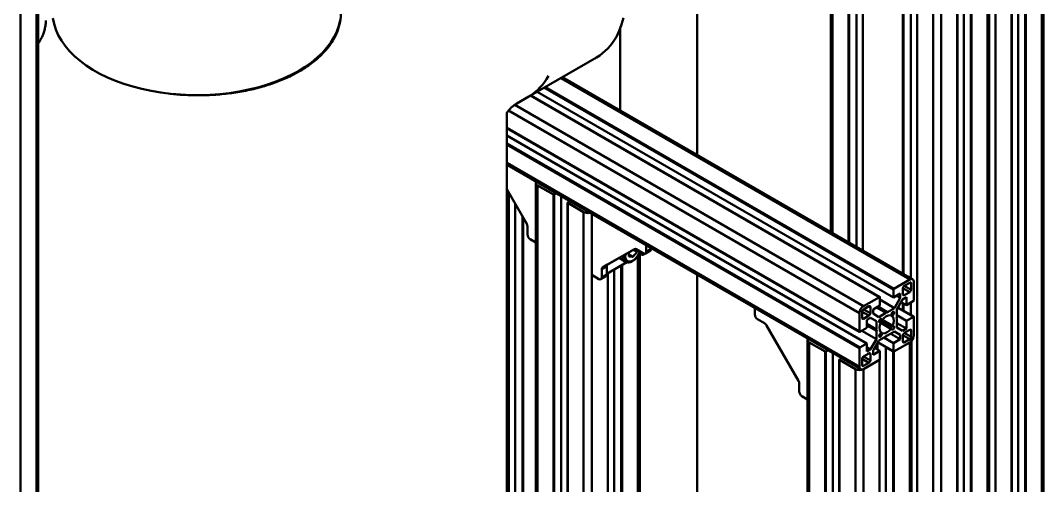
# Model space of a CAD drawing. Header units: millimetres. Extents: x 32504 to 36677, y 41990 to 42879.
# Drawn here: x 33497.5 to 33603.9, y 42496.9 to 42545.3 of the extents above; entities that cross this region are included whole.
import ezdxf

# ---------------------------------------------------------------- set-up
doc = ezdxf.new("R2010")
doc.units = ezdxf.units.MM
doc.layers.add('Net_dam', color=7, linetype='Continuous', lineweight=50)

msp = doc.modelspace()

# ---------------------------------------------------------------- linework, layer by layer
at = {"layer": 'Net_dam'}
for p, q in [((33603.7691, 42743.1699), (33603.7691, 42433.1955)), ((33603.9448, 42433.094), (33603.9448, 42743.4148)), ((33602.0296, 42742.1657), (33602.0296, 42434.1996)), ((33602.1144, 42742.2147), (33602.1144, 42434.1507)), ((33600.6154, 42741.3493), (33600.6154, 42435.0161)), ((33600.633, 42435.0059), (33600.633, 42741.3594)), ((33601.2942, 42741.7412), (33601.2942, 42434.6242)), ((33598.1122, 42739.9042), (33598.1122, 42436.4611)), ((33598.288, 42436.3596), (33598.288, 42740.0057)), ((33598.9608, 42740.3941), (33598.9608, 42435.9713)), ((33596.3727, 42738.9001), (33596.3727, 42437.4653)), ((33596.4576, 42738.949), (33596.4576, 42437.4163)), ((33594.9585, 42738.0837), (33594.9585, 42446.9014)), ((33594.9761, 42446.8913), (33594.9761, 42738.0938)), ((33595.6373, 42738.4755), (33595.6373, 42437.8898)), ((33593.3039, 42737.1285), (33593.3039, 42455.6952)), ((33499.1173, 42357.7724), (33499.1173, 42682.7557)), ((33499.293, 42358.0174), (33499.293, 42682.8571)), ((33497.4626, 42356.8172), (33497.4626, 42681.8005)), ((33592.4554, 42605.3959), (33592.4554, 42456.1851)), ((33583.7297, 42600.3587), (33583.7297, 42522.1766)), ((33584.4651, 42600.7832), (33584.4651, 42521.752)), ((33585.1263, 42601.1649), (33585.1263, 42521.3703)), ((33585.1439, 42601.1751), (33585.1439, 42521.3602)), ((33581.9902, 42599.3545), (33581.9902, 42523.1807)), ((33583.6448, 42600.3097), (33583.6448, 42522.2256)), ((33589.3017, 42600.1033), (33589.3017, 42518.9599)), ((33589.3865, 42600.0543), (33589.3865, 42518.9109)), ((33590.1219, 42599.6298), (33590.1219, 42518.4864)), ((33581.8145, 42599.253), (33581.8145, 42523.2822)), ((33590.7832, 42599.248), (33590.7832, 42455.8803)), ((33590.8007, 42599.2379), (33590.8007, 42455.8904)), ((33567.8883, 42531.3216), (33567.8883, 42591.2136)), ((33559.8883, 42544.4694), (33559.8883, 42535.9399)), ((33550.359, 42537.3637), (33557.43, 42541.4457)), ((33553.7147, 42539.3009), (33590.0199, 42518.3424)), ((33590.3199, 42518.3721), (33553.8905, 42539.4024)), ((33551.2397, 42537.8721), (33588.3229, 42516.4645)), ((33551.9753, 42538.2967), (33588.3229, 42517.3137)), ((33552.0601, 42538.3457), (33588.3653, 42517.3872)), ((33548.9227, 42536.5157), (33585.2116, 42515.5666)), ((33549.1363, 42536.6578), (33550.359, 42537.3637)), ((33550.5611, 42537.4803), (33586.8662, 42516.5218)), ((33586.8962, 42516.5248), (33550.5786, 42537.4905)), ((33548.0745, 42535.6527), (33548.0745, 42520.2829)), ((33548.2637, 42535.9164), (33584.7874, 42514.8318)), ((33548.0745, 42534.1149), (33584.7874, 42512.9211)), ((33548.0745, 42534.0946), (33584.7998, 42512.8936)), ((33548.0745, 42533.3309), (33585.5652, 42511.688)), ((33548.0745, 42532.4818), (33584.8298, 42511.2635)), ((33548.0745, 42532.3838), (33584.7874, 42511.19)), ((33548.0745, 42530.4731), (33584.7874, 42509.2793)), ((33548.0745, 42530.2702), (33584.9116, 42509.0046)), ((33551.0948, 42528.3831), (33551.0948, 42469.5922)), ((33552.9251, 42527.183), (33551.2705, 42528.1382)), ((33551.2705, 42469.3473), (33551.2705, 42528.1382)), ((33550.1553, 42524.1417), (33548.0745, 42527.7456)), ((33548.2895, 42477.3125), (33548.2895, 42527.3733)), ((33548.3071, 42477.3023), (33548.3071, 42527.3429)), ((33552.9251, 42468.3921), (33552.9251, 42527.183)), ((33553.2161, 42527.302), (33553.01, 42527.183)), ((33553.01, 42468.3921), (33553.01, 42527.183)), ((33553.7454, 42468.8166), (33553.7454, 42526.9965)), ((33548.9683, 42476.9206), (33548.9683, 42526.1976)), ((33554.4066, 42526.3421), (33554.4066, 42467.5512)), ((33554.4242, 42526.3666), (33554.6303, 42526.4856)), ((33556.0788, 42525.3624), (33554.4242, 42526.3176)), ((33554.4242, 42467.5267), (33554.4242, 42526.3176)), ((33549.7037, 42476.4961), (33549.7037, 42524.9238)), ((33549.7885, 42476.4471), (33549.7885, 42524.7769)), ((33556.0788, 42466.5715), (33556.0788, 42525.3624)), ((33556.9273, 42525.1596), (33556.9273, 42518.8301)), ((33556.9273, 42466.5715), (33556.9273, 42525.1596)), ((33550.2381, 42523.0183), (33550.2381, 42523.8629)), ((33551.0948, 42522.1972), (33550.521, 42522.5284)), ((33562.5842, 42521.2313), (33562.5842, 42521.8939)), ((33562.5842, 42521.2313), (33563.1145, 42521.5374)), ((33563.1145, 42521.5878), (33563.1145, 42521.5374)), ((33558.0426, 42519.5884), (33561.37, 42521.5099)), ((33558.5729, 42519.8946), (33561.3742, 42521.5123)), ((33559.7708, 42520.5863), (33560.4493, 42520.1946)), ((33560.18, 42520.7898), (33560.1805, 42520.8229)), ((33560.7867, 42521.173), (33560.7867, 42520.7256)), ((33560.7867, 42520.9333), (33561.2124, 42520.6876)), ((33561.2124, 42520.6876), (33560.7867, 42520.7256)), ((33561.2124, 42520.6876), (33561.6381, 42521.2171)), ((33561.2505, 42521.4409), (33561.6381, 42521.2171)), ((33561.57, 42521.4902), (33562.3014, 42521.0679)), ((33561.6381, 42521.2171), (33561.6381, 42521.4508)), ((33561.7357, 42475.8796), (33561.7357, 42520.7972)), ((33561.7606, 42520.8365), (33562.0256, 42520.9895)), ((33561.9114, 42475.9414), (33561.9114, 42520.9236)), ((33562.0256, 42520.9895), (33562.0256, 42521.2271)), ((33562.0256, 42520.9895), (33562.0963, 42520.9487)), ((33562.2963, 42520.9289), (33562.8266, 42521.235)), ((33562.5013, 42521.0481), (33563.0317, 42521.3543)), ((33548.0745, 42475.9704), (33548.0745, 42520.2829)), ((33558.4901, 42519.7115), (33557.9597, 42519.4053)), ((33557.9597, 42518.5608), (33557.9597, 42519.4053)), ((33558.0426, 42519.5884), (33558.5729, 42519.8946)), ((33558.4901, 42518.9485), (33560.5668, 42520.1474)), ((33558.4901, 42518.8669), (33558.4901, 42519.7115)), ((33559.9962, 42474.8754), (33559.9962, 42519.818)), ((33560.081, 42474.9244), (33560.081, 42519.867)), ((33556.9273, 42518.8301), (33557.6769, 42518.3974)), ((33557.8769, 42518.3776), (33558.4072, 42518.6838)), ((33557.9597, 42518.5608), (33558.4901, 42518.8669)), ((33558.582, 42474.059), (33558.582, 42519.0016)), ((33558.5996, 42474.0692), (33558.5996, 42519.0117)), ((33559.2608, 42474.4509), (33559.2608, 42519.3934)), ((33567.8883, 42465.9984), (33567.8883, 42518.832)), ((33590.0199, 42518.3424), (33588.3653, 42517.3872)), ((33588.3229, 42517.3137), (33588.3229, 42516.4645)), ((33589.3128, 42517.4443), (33589.3128, 42516.791)), ((33589.3128, 42517.4441), (33590.0199, 42517.0359)), ((33589.4541, 42517.6891), (33590.1614, 42517.2809)), ((33590.0199, 42518.0158), (33589.4543, 42517.6892)), ((33590.0199, 42518.0158), (33590.1614, 42517.9341)), ((33590.1614, 42517.2809), (33590.1614, 42517.9341)), ((33590.4442, 42516.1867), (33590.4442, 42518.0974)), ((33586.8662, 42516.5218), (33585.2116, 42515.5666)), ((33586.9087, 42515.6481), (33586.9087, 42516.4973)), ((33586.9087, 42516.2573), (33588.4264, 42515.3811)), ((33588.3229, 42516.4645), (33589.03, 42516.8727)), ((33589.03, 42516.4265), (33588.4264, 42515.3811)), ((33588.6435, 42516.6496), (33589.03, 42516.4265)), ((33588.6764, 42515.2368), (33589.28, 42516.2821)), ((33589.03, 42516.8727), (33589.03, 42516.4265)), ((33589.28, 42516.2821), (33589.6664, 42516.5052)), ((33589.3128, 42516.791), (33589.4543, 42516.7094)), ((33589.4543, 42516.7094), (33590.0199, 42517.0359)), ((33589.6664, 42516.5052), (33589.6664, 42515.6887)), ((33573.8979, 42514.7), (33573.8979, 42515.3627)), ((33585.2115, 42515.2399), (33585.9187, 42514.8317)), ((33585.7773, 42515.5666), (33585.2116, 42515.24)), ((33585.7773, 42515.5665), (33585.9187, 42515.4849)), ((33585.9187, 42514.8317), (33585.9187, 42515.4849)), ((33586.2016, 42515.2399), (33586.9087, 42515.6481)), ((33586.2016, 42514.7937), (33586.2016, 42515.2399)), ((33586.5522, 42515.4423), (33587.5423, 42514.8707)), ((33586.5832, 42515.4602), (33587.6158, 42514.8642)), ((33586.6992, 42515.5271), (33587.6893, 42514.9556)), ((33588.4264, 42515.3811), (33587.6893, 42514.9556)), ((33588.6764, 42514.3855), (33588.6764, 42515.2368)), ((33588.7801, 42515.4163), (33590.4018, 42514.4801)), ((33590.4318, 42514.4831), (33588.7889, 42515.4315)), ((33589.1196, 42516.0043), (33589.6664, 42515.6887)), ((33589.3017, 42515.8992), (33589.3017, 42515.1355)), ((33589.3865, 42515.8502), (33589.3865, 42515.0865)), ((33589.6664, 42515.6887), (33590.4018, 42516.1132)), ((33590.1219, 42515.9516), (33590.1219, 42514.662)), ((33574.9121, 42513.7879), (33574.1808, 42514.2101)), ((33584.7874, 42514.8318), (33584.7874, 42512.9211)), ((33585.0702, 42514.995), (33585.0702, 42514.3418)), ((33585.0702, 42514.9949), (33585.7773, 42514.5867)), ((33585.0702, 42514.3418), (33585.2116, 42514.2601)), ((33585.2116, 42514.2601), (33585.7773, 42514.5867)), ((33585.5652, 42514.1376), (33585.9516, 42514.3607)), ((33585.5652, 42513.3211), (33585.5652, 42514.1376)), ((33585.9515, 42514.3606), (33586.5551, 42514.0122)), ((33585.9516, 42514.3607), (33586.5551, 42514.0122)), ((33586.8051, 42514.4452), (33586.2016, 42514.7937)), ((33587.5423, 42514.8707), (33586.8051, 42514.4452)), ((33586.948, 42514.2154), (33588.2314, 42513.4746)), ((33586.9482, 42514.2156), (33587.1229, 42514.1147)), ((33586.9671, 42514.2278), (33587.1072, 42514.1469)), ((33587.1909, 42514.1462), (33588.2248, 42513.5494)), ((33587.6158, 42514.8642), (33587.5423, 42514.8707)), ((33587.6893, 42514.9556), (33587.6158, 42514.8642)), ((33588.0404, 42514.6368), (33588.2248, 42514.5304)), ((33588.1244, 42514.7341), (33588.2672, 42514.6517)), ((33588.634, 42514.2761), (33588.6764, 42514.3855)), ((33588.6764, 42514.2158), (33588.634, 42514.2761)), ((33588.6764, 42514.6271), (33589.6664, 42514.0556)), ((33588.6764, 42513.3645), (33588.6764, 42514.2158)), ((33590.4018, 42514.4801), (33589.6664, 42514.0556)), ((33590.4442, 42512.5449), (33590.4442, 42514.4556)), ((33578.4395, 42507.8135), (33575.1121, 42513.5768)), ((33584.8298, 42512.8966), (33585.5652, 42513.3211)), ((33585.0371, 42513.0162), (33586.5551, 42512.1399)), ((33585.5652, 42513.7324), (33586.5551, 42513.1609)), ((33585.5652, 42513.6965), (33586.5975, 42513.1005)), ((33585.5652, 42513.5627), (33586.5551, 42512.9912)), ((33586.5551, 42514.0122), (33586.5551, 42513.1609)), ((33586.5551, 42513.1609), (33586.5975, 42513.1005)), ((33586.5975, 42513.1005), (33586.5551, 42512.9912)), ((33586.8244, 42513.9804), (33586.9644, 42513.8996)), ((33587.0002, 42513.9021), (33586.8255, 42514.003)), ((33588.1086, 42513.262), (33587.0027, 42513.9004)), ((33587.0067, 42513.8271), (33588.0405, 42513.2303)), ((33588.6764, 42513.8105), (33589.6664, 42513.239)), ((33589.28, 42513.016), (33588.6764, 42513.3645)), ((33589.6664, 42513.239), (33589.28, 42513.016)), ((33590.0199, 42513.1165), (33589.4543, 42512.79)), ((33589.6664, 42514.0556), (33589.6664, 42513.239)), ((33590.0199, 42513.1165), (33590.1614, 42513.0349)), ((33590.1614, 42512.3816), (33590.1614, 42513.0349)), ((33579.379, 42512.055), (33579.379, 42459.6133)), ((33586.5551, 42512.1399), (33585.9516, 42511.0945)), ((33586.2016, 42510.9502), (33586.8051, 42511.9955)), ((33586.5551, 42512.9912), (33586.5551, 42512.1399)), ((33586.8051, 42511.9955), (33587.5423, 42512.4211)), ((33586.9644, 42512.725), (33587.1072, 42512.6426)), ((33587.0069, 42512.8463), (33587.1911, 42512.7399)), ((33587.3328, 42512.3001), (33588.3229, 42511.7286)), ((33587.5423, 42512.4211), (33587.6158, 42512.5125)), ((33587.6158, 42512.5125), (33587.6893, 42512.5059)), ((33587.6893, 42512.5059), (33588.4264, 42512.9315)), ((33588.0399, 42512.7084), (33589.03, 42512.1368)), ((33589.03, 42512.1368), (33588.3229, 42511.7286)), ((33588.4263, 42512.9315), (33589.03, 42512.583)), ((33588.4264, 42512.9315), (33589.03, 42512.583)), ((33589.03, 42512.583), (33589.03, 42512.1368)), ((33589.3128, 42512.545), (33589.3128, 42511.8918)), ((33589.3128, 42512.5449), (33590.0199, 42512.1367)), ((33589.4541, 42512.7899), (33590.1614, 42512.3816)), ((33589.4543, 42511.8101), (33590.0199, 42512.1367)), ((33590.1957, 42453.264), (33590.1957, 42511.9555)), ((33579.5548, 42511.8101), (33581.2094, 42510.8549)), ((33579.5548, 42511.8101), (33579.5548, 42459.5515)), ((33581.2942, 42510.8549), (33581.5004, 42510.9739)), ((33584.7874, 42511.19), (33584.7874, 42509.2793)), ((33585.5652, 42511.688), (33584.8298, 42511.2635)), ((33585.5652, 42510.8715), (33585.5652, 42511.688)), ((33585.5652, 42511.3176), (33585.9516, 42511.0945)), ((33585.9516, 42511.0945), (33585.5652, 42510.8715)), ((33586.2016, 42510.504), (33586.2016, 42510.9502)), ((33586.9087, 42510.9122), (33586.2016, 42510.504)), ((33586.3619, 42511.2278), (33586.9087, 42510.9122)), ((33586.6587, 42511.7419), (33586.6587, 42511.0565)), ((33586.6924, 42511.8003), (33588.3353, 42510.8519)), ((33586.7012, 42511.8155), (33588.3229, 42510.8794)), ((33586.9087, 42510.063), (33586.9087, 42510.9122)), ((33587.5699, 42511.2937), (33587.5451, 42511.2794)), ((33587.5451, 42511.2794), (33588.2805, 42510.8549)), ((33587.5451, 42511.2794), (33587.5451, 42452.4885)), ((33588.3229, 42511.7286), (33588.3229, 42510.8794)), ((33588.3653, 42510.8549), (33590.0199, 42511.8101)), ((33589.3128, 42511.8918), (33589.4543, 42511.8101)), ((33590.0199, 42511.8101), (33590.0199, 42453.0191)), ((33581.2094, 42510.8549), (33581.2094, 42458.5963)), ((33581.2942, 42510.8549), (33581.2942, 42458.5473)), ((33582.0296, 42510.6683), (33582.0296, 42458.1227)), ((33582.6909, 42510.014), (33582.6909, 42457.741)), ((33582.9146, 42510.1575), (33582.7085, 42510.0385)), ((33582.7085, 42509.9895), (33584.3631, 42509.0343)), ((33582.7085, 42509.9895), (33582.7085, 42457.7309)), ((33585.0702, 42510.0958), (33585.0702, 42509.4426)), ((33585.0702, 42510.0957), (33585.7773, 42509.6875)), ((33585.2115, 42510.3407), (33585.9187, 42509.9324)), ((33585.7773, 42510.6673), (33585.2116, 42510.3407)), ((33585.2116, 42509.0343), (33586.8662, 42509.9895)), ((33585.7773, 42510.6673), (33585.9187, 42510.5856)), ((33585.9187, 42509.9324), (33585.9187, 42510.5856)), ((33586.8662, 42509.9895), (33586.8662, 42451.1985)), ((33586.8838, 42451.223), (33586.8838, 42510.004)), ((33588.2805, 42510.8549), (33588.2805, 42452.0639)), ((33588.3653, 42510.8549), (33588.3653, 42452.0639)), ((33584.3631, 42509.0343), (33584.3631, 42450.2433)), ((33585.0702, 42509.4425), (33585.2116, 42509.3609)), ((33585.2116, 42509.3609), (33585.7773, 42509.6875)), ((33585.2116, 42509.0343), (33585.2116, 42450.2433)), ((33578.5224, 42506.6902), (33578.5224, 42507.5347)), ((33579.379, 42505.869), (33578.8052, 42506.2003))]:
    msp.add_line(p, q, dxfattribs=at)
at = {"layer": 'Net_dam', "flags": 128}
for points in [[(33500.8477, 42545.5151), (33500.9613, 42544.921), (33501.1457, 42544.3328), (33501.3999, 42543.7534), (33501.7227, 42543.1855), (33502.1126, 42542.6318), (33502.5678, 42542.0949), (33503.086, 42541.5775), (33503.6648, 42541.0819), (33504.3015, 42540.6106), (33504.993, 42540.1657), (33505.736, 42539.7494), (33506.527, 42539.3637), (33507.3621, 42539.0104), (33508.2375, 42538.6913), (33509.149, 42538.4077), (33510.0922, 42538.1611), (33511.0626, 42537.9527), (33512.0555, 42537.7834), (33513.0664, 42537.6541), (33514.0903, 42537.5653), (33515.1223, 42537.5175), (33516.1577, 42537.5109), (33517.1913, 42537.5456), (33518.2183, 42537.6213), (33519.2339, 42537.7378), (33520.2331, 42537.8944), (33521.2112, 42538.0905), (33522.1635, 42538.325), (33523.0855, 42538.5969), (33523.9729, 42538.9049), (33524.8213, 42539.2475), (33525.6268, 42539.623), (33526.3855, 42540.0298), (33527.0938, 42540.4657), (33527.7483, 42540.9289), (33528.3459, 42541.417), (33528.8837, 42541.9277), (33529.3592, 42542.4587), (33529.7702, 42543.0073), (33530.1146, 42543.571), (33530.3908, 42544.147), (33530.5975, 42544.7327), (33530.7338, 42545.3252)], [(33559.4818, 42543.5963), (33559.7773, 42544.1993), (33560.0258, 42544.8512), (33560.2262, 42545.5487)], [(33560.4188, 42520.9606), (33560.4063, 42520.7898), (33560.4316, 42520.5729), (33560.506, 42520.3989), (33560.6248, 42520.2787), (33560.7805, 42520.2199), (33560.9633, 42520.2261), (33561.1618, 42520.2969), (33561.3635, 42520.428), (33561.5556, 42520.611), (33561.7262, 42520.8346), (33561.8646, 42521.0845), (33561.9406, 42521.2762)], [(33562.3707, 42521.0379), (33562.3576, 42520.9995), (33562.3315, 42520.9581), (33562.2963, 42520.9289), (33562.2534, 42520.913), (33562.2045, 42520.9111), (33562.1515, 42520.9231), (33562.0963, 42520.9487)], [(33562.8266, 42521.235), (33562.8266, 42521.2351), (33562.8385, 42521.2428)], [(33587.1072, 42514.1469), (33587.094, 42514.2067), (33587.0577, 42514.2408), (33587.005, 42514.2432), (33586.9453, 42514.2135), (33586.8892, 42514.1568), (33586.8469, 42514.0835), (33586.8259, 42514.0066), (33586.8299, 42513.94), (33586.8583, 42513.8955), (33586.906, 42513.8812), (33586.9644, 42513.8996)], [(33587.1912, 42514.1466), (33587.1785, 42514.1319), (33587.1645, 42514.1206), (33587.1503, 42514.1135), (33587.1368, 42514.1111), (33587.125, 42514.1136), (33587.1158, 42514.1208), (33587.1097, 42514.1321), (33587.1072, 42514.1469)], [(33588.2672, 42514.6517), (33588.3256, 42514.7007), (33588.3732, 42514.77), (33588.4017, 42514.8473), (33588.4057, 42514.9186), (33588.3847, 42514.9712), (33588.3423, 42514.9957), (33588.2863, 42514.9876), (33588.2265, 42514.9484), (33588.1738, 42514.8851), (33588.1376, 42514.8092), (33588.1244, 42514.7341)], [(33586.9644, 42513.8996), (33586.9784, 42513.9048), (33586.9913, 42513.9053), (33587.0021, 42513.9009), (33587.0102, 42513.892), (33587.0149, 42513.8792), (33587.0159, 42513.8634), (33587.0131, 42513.8456), (33587.0068, 42513.8273)], [(33588.0405, 42513.2303), (33588.0533, 42513.245), (33588.0673, 42513.2562), (33588.0815, 42513.2632), (33588.0949, 42513.2656), (33588.1066, 42513.263), (33588.1159, 42513.2558), (33588.1219, 42513.2444), (33588.1244, 42513.2297)], [(33588.1244, 42513.2297), (33588.1376, 42513.1699), (33588.1738, 42513.1358), (33588.2265, 42513.1334), (33588.2862, 42513.1632), (33588.3423, 42513.2198), (33588.3846, 42513.2931), (33588.4057, 42513.3699), (33588.4017, 42513.4365), (33588.3734, 42513.4811), (33588.3258, 42513.4955), (33588.2674, 42513.4772)], [(33588.2674, 42513.4772), (33588.2534, 42513.4719), (33588.2405, 42513.4714), (33588.2296, 42513.4757), (33588.2215, 42513.4846), (33588.2167, 42513.4974), (33588.2157, 42513.5133), (33588.2184, 42513.531), (33588.2248, 42513.5494)], [(33586.9645, 42512.725), (33586.906, 42512.676), (33586.8584, 42512.6067), (33586.8299, 42512.5294), (33586.8259, 42512.4581), (33586.8469, 42512.4055), (33586.8892, 42512.381), (33586.9453, 42512.3891), (33587.005, 42512.4283), (33587.0577, 42512.4915), (33587.094, 42512.5675), (33587.1072, 42512.6426)]]:
    msp.add_lwpolyline(points, dxfattribs=at)
at = {"layer": 'Net_dam'}
for centre, radius, start, end in [((33554.6141, 42546.1863), 5.5138, 300.710535, 331.983394), ((33547.5431, 42542.1042), 5.5138, 300.710535, 331.983394), ((33551.3602, 42528.381), 0.2588, 151.450922, 249.719467), ((33552.9676, 42527.2649), 0.0922, 242.609672, 297.390328), ((33554.4335, 42526.3421), 0.0262, 110.783421, 249.216579), ((33556.5043, 42526.1869), 0.9278, 242.700889, 283.03031), ((33549.6613, 42523.8432), 0.5771, 1.956499, 31.143728), ((33550.8522, 42523.0463), 0.6147, 182.605478, 237.394522), ((33561.4528, 42521.3266), 0.2012, 54.381827, 114.313952), ((33562.9185, 42521.5158), 0.1972, 305.013333, 6.298848), ((33560.8126, 42520.717), 0.6367, 173.436925, 234.723881), ((33562.4118, 42521.2033), 0.1747, 230.796715, 9.214037), ((33558.16, 42519.425), 0.2012, 125.698039, 185.620379), ((33558.6903, 42519.7312), 0.2012, 125.698039, 185.620379), ((33557.7873, 42518.5328), 0.1747, 230.796715, 9.214037), ((33558.2941, 42518.8453), 0.1972, 305.013333, 6.298848), ((33590.1856, 42518.1393), 0.262, 350.785963, 129.203285), ((33588.415, 42517.3095), 0.0922, 122.605478, 177.394522), ((33589.6199, 42517.4303), 0.3074, 122.605478, 177.394522), ((33590.0752, 42517.9481), 0.0873, 350.785963, 129.203285), ((33589.8543, 42517.2948), 0.3074, 302.605478, 357.394522), ((33586.8828, 42516.5015), 0.0262, 350.785963, 129.203285), ((33589.3991, 42516.777), 0.0873, 170.785963, 309.203285), ((33585.7085, 42514.7898), 0.9221, 122.605478, 177.394522), ((33585.3772, 42514.9811), 0.3074, 122.605478, 177.394522), ((33585.8325, 42515.4989), 0.0873, 350.785963, 129.203285), ((33590.3521, 42516.1909), 0.0922, 302.605478, 357.394522), ((33574.512, 42514.728), 0.6147, 182.605478, 237.394522), ((33585.1564, 42514.3278), 0.0873, 170.785963, 309.203285), ((33585.6117, 42514.8456), 0.3074, 302.605478, 357.394522), ((33588.0215, 42513.6887), 0.9482, 88.848936, 151.123502), ((33588.0273, 42514.7329), 0.0971, 277.87836, 0.70611), ((33588.3146, 42514.567), 0.097, 119.248052, 202.209621), ((33587.4127, 42514.0399), 0.9487, 328.868979, 31.13031), ((33590.4183, 42514.4598), 0.0262, 350.785963, 129.203285), ((33574.6067, 42513.2983), 0.577, 28.855609, 58.045328), ((33587.8189, 42513.3368), 0.9487, 148.867602, 211.132519), ((33587.2099, 42513.6882), 0.9485, 268.863545, 331.132505), ((33590.0752, 42513.0488), 0.0873, 350.785963, 129.203285), ((33579.6445, 42512.0528), 0.2588, 151.450922, 249.719467), ((33584.8132, 42512.9169), 0.0262, 170.785963, 309.203285), ((33586.917, 42512.8097), 0.097, 299.294868, 22.187306), ((33587.2042, 42512.6438), 0.097, 97.769825, 180.738607), ((33589.6199, 42512.531), 0.3074, 122.605478, 177.394522), ((33589.5231, 42512.5868), 0.9221, 302.605478, 357.394522), ((33589.8543, 42512.3956), 0.3074, 302.605478, 357.394522), ((33584.8795, 42511.1858), 0.0922, 122.605478, 177.394522), ((33588.3488, 42510.8752), 0.0262, 170.785963, 309.203285), ((33589.3991, 42511.8778), 0.0873, 170.785963, 309.203285), ((33581.2518, 42510.9367), 0.0922, 242.609672, 297.390328), ((33582.7178, 42510.014), 0.0262, 110.783421, 249.216579), ((33585.3772, 42510.0818), 0.3074, 122.605478, 177.394522), ((33585.8325, 42510.5996), 0.0873, 350.785963, 129.203285), ((33585.6117, 42509.9464), 0.3074, 302.605478, 357.394522), ((33586.8166, 42510.0672), 0.0922, 302.605478, 357.394522), ((33588.3229, 42510.9367), 0.0922, 242.609672, 297.390328), ((33584.7874, 42509.8531), 0.9222, 242.609672, 297.390328), ((33585.046, 42509.2373), 0.262, 170.785963, 309.203285), ((33585.1564, 42509.4286), 0.0873, 170.785963, 309.203285), ((33577.9456, 42507.515), 0.5771, 1.956499, 31.143728), ((33579.1365, 42506.7181), 0.6147, 182.605478, 237.394522)]:
    msp.add_arc(centre, radius, start, end, dxfattribs=at)
for points, knots in [([(33526.4941, 42539.9971), (33526.9165, 42540.2598), (33527.7614, 42540.7852), (33528.7227, 42541.6176), (33529.4629, 42542.432), (33530.0386, 42543.2567), (33530.4849, 42544.1588), (33530.7495, 42545.1295), (33530.8478, 42545.8278), (33530.8093, 42546.1959), (33530.805, 42546.2375)], [0, 0, 0, 0, 0.155604608, 0.31121173, 0.433070293, 0.554931063, 0.697091996, 0.839719355, 0.981896305, 1, 1, 1, 1]), ([(33500.0939, 42545.2838), (33500.0951, 42545.2566), (33500.1028, 42545.0725), (33500.0638, 42544.7307), (33499.9728, 42544.2663), (33499.8185, 42543.7995), (33499.5991, 42543.3499), (33499.4174, 42543.0427), (33499.301, 42542.9046), (33499.293, 42542.8952)], [0, 0, 0, 0, 0.03184273, 0.21553902, 0.40019699, 0.58548221, 0.78863803, 0.98553831, 1, 1, 1, 1]), ([(33512.8726, 42537.6851), (33513.5456, 42537.6204), (33514.8914, 42537.4909), (33516.8329, 42537.4942), (33518.6458, 42537.6201), (33520.3147, 42537.8503), (33521.9196, 42538.1857), (33523.4376, 42538.6253), (33524.8512, 42539.1586), (33525.8521, 42539.6343), (33526.3737, 42539.9291), (33526.4941, 42539.9971)], [0, 0, 0, 0, 0.138223, 0.27644017, 0.39210379, 0.50814184, 0.62379195, 0.73767176, 0.85192598, 0.96579846, 1, 1, 1, 1]), ([(33548.0745, 42535.6527), (33548.081, 42535.6638), (33548.1289, 42535.7459), (33548.268, 42535.9315), (33548.508, 42536.1943), (33548.8007, 42536.4495), (33549.0307, 42536.5889), (33549.1385, 42536.6543)], [0, 0, 0, 0, 0.03696108, 0.27509788, 0.52100663, 0.77538648, 1, 1, 1, 1]), ([(33560.4462, 42520.202), (33560.4913, 42520.1779), (33560.5907, 42520.1249), (33560.7723, 42520.1125), (33560.972, 42520.1491), (33561.1792, 42520.2421), (33561.3854, 42520.3878), (33561.5801, 42520.58), (33561.751, 42520.8079), (33561.8848, 42521.0397), (33561.9411, 42521.1946), (33561.9655, 42521.2618)], [0, 0, 0, 0, 0.09042498, 0.19907316, 0.31015246, 0.42654899, 0.54659074, 0.66732606, 0.78771229, 0.90792059, 1, 1, 1, 1])]:
    msp.add_open_spline(points, degree=3, knots=knots, dxfattribs=at)

doc.saveas('drawing.dxf')
